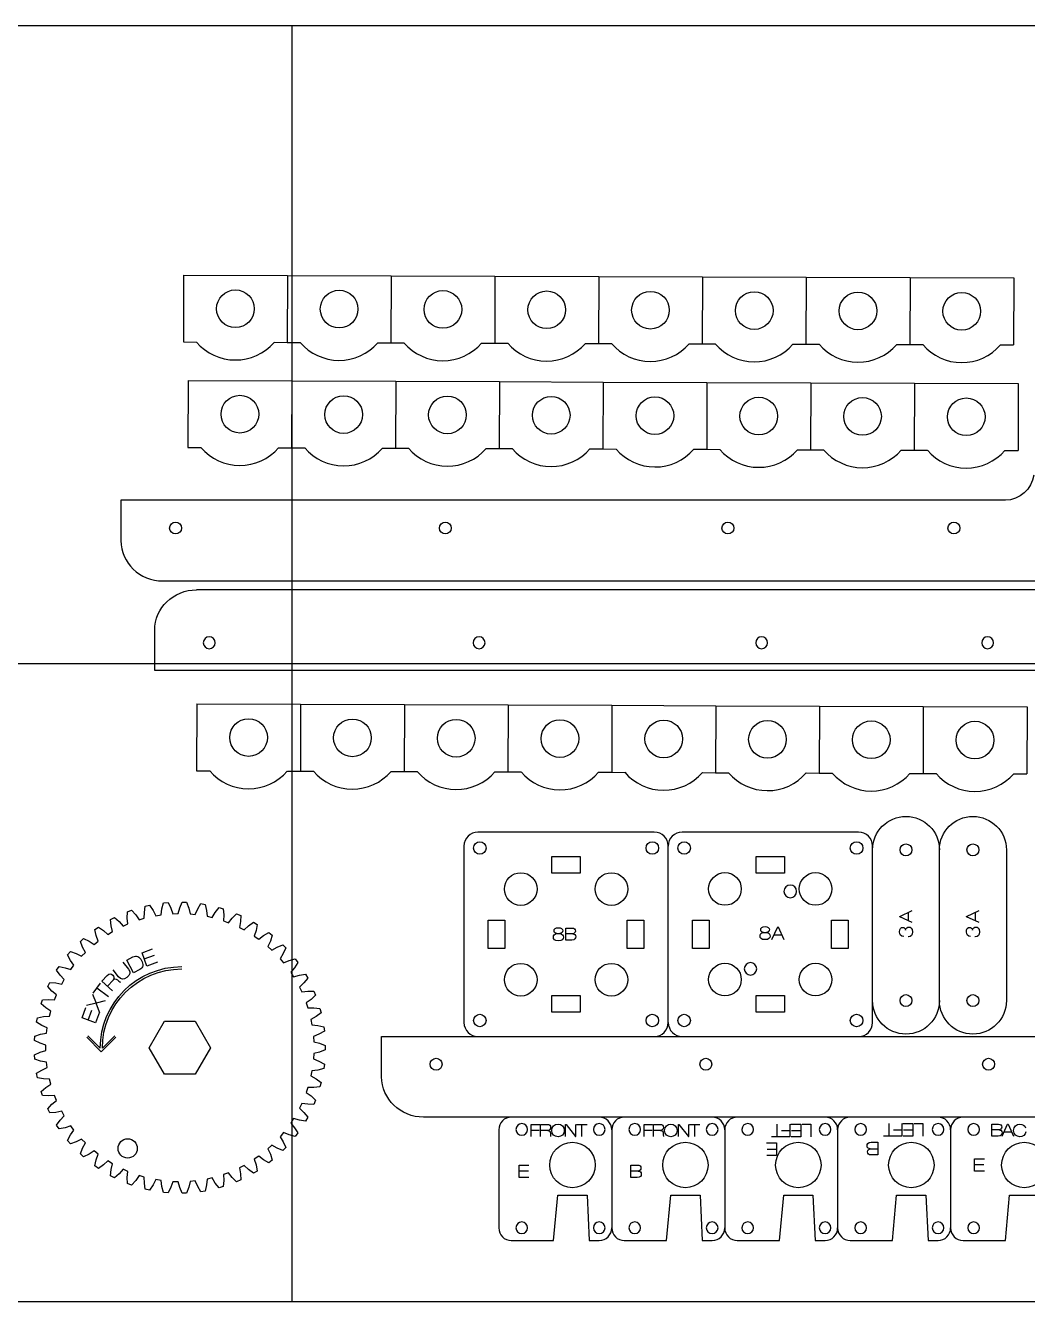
# Model space of a CAD drawing. Extents: x 0 to 610, y 0 to 305.
# Drawn here: x 241.1 to 480.6, y 0 to 304.8 of the extents above; entities that cross this region are included whole.
import ezdxf

# ---------------------------------------------------------------- set-up
doc = ezdxf.new("R2010")
doc.units = 0
doc.layers.add('CUTS', color=1, linetype='Continuous', true_color=0xff0000)
doc.layers.add('TEXT', color=5, linetype='Continuous', true_color=0x0000ff)
doc.layers.add('laser bed referance', color=3, linetype='Continuous', lineweight=25, true_color=0x00ff00)
doc.layers.add('Referance lines', color=2, linetype='Continuous', lineweight=25, true_color=0xffff00)

msp = doc.modelspace()

# ---------------------------------------------------------------- linework, layer by layer
at = {"layer": 'CUTS', "color": 1, "lineweight": 25, "true_color": 0xff0000}
for p, q in [((278.92, 245.2), (278.87, 229.2)), ((278.92, 245.2), (303.72, 245.11)), ((303.72, 245.11), (303.67, 229.11)), ((303.72, 245.11), (328.52, 245.02)), ((328.52, 245.02), (328.47, 229.02)), ((328.52, 245.02), (353.32, 244.93)), ((353.32, 244.93), (353.27, 228.93)), ((353.32, 244.93), (378.12, 244.84)), ((378.12, 244.84), (378.06, 228.84)), ((378.12, 244.84), (402.92, 244.75)), ((402.92, 244.75), (402.86, 228.75)), ((402.92, 244.75), (427.72, 244.67)), ((427.72, 244.67), (427.66, 228.67)), ((427.72, 244.67), (452.52, 244.58)), ((452.52, 244.58), (452.46, 228.58)), ((452.52, 244.58), (477.32, 244.49)), ((477.32, 244.49), (477.26, 228.49)), ((278.87, 229.2), (281.99, 229.19)), ((300.54, 229.12), (303.67, 229.11)), ((303.67, 229.11), (306.79, 229.1)), ((325.34, 229.03), (328.47, 229.02)), ((328.47, 229.02), (331.59, 229.01)), ((350.14, 228.94), (353.27, 228.93)), ((353.27, 228.93), (356.39, 228.92)), ((374.94, 228.85), (378.06, 228.84)), ((378.06, 228.84), (381.19, 228.83)), ((399.74, 228.77), (402.86, 228.75)), ((402.86, 228.75), (405.99, 228.74)), ((424.54, 228.68), (427.66, 228.67)), ((427.66, 228.67), (430.79, 228.65)), ((449.34, 228.59), (452.46, 228.58)), ((452.46, 228.58), (455.59, 228.57)), ((474.14, 228.5), (477.26, 228.49)), ((280, 220), (279.94, 204)), ((280, 220), (304.8, 219.91)), ((304.8, 219.91), (304.74, 203.91)), ((304.8, 219.91), (329.6, 219.82)), ((329.6, 219.82), (329.54, 203.82)), ((329.6, 219.82), (354.4, 219.73)), ((354.4, 219.73), (354.34, 203.73)), ((354.4, 219.73), (379.2, 219.64)), ((379.2, 219.64), (379.14, 203.65)), ((379.2, 219.64), (404, 219.56)), ((404, 219.56), (403.94, 203.56)), ((404, 219.56), (428.8, 219.47)), ((428.8, 219.47), (428.74, 203.47)), ((428.8, 219.47), (453.6, 219.38)), ((453.6, 219.38), (453.54, 203.38)), ((453.6, 219.38), (478.4, 219.29)), ((478.4, 219.29), (478.34, 203.29)), ((279.94, 204), (283.07, 203.99)), ((301.62, 203.92), (304.74, 203.91)), ((304.74, 203.91), (307.87, 203.9)), ((326.42, 203.83), (329.54, 203.82)), ((329.54, 203.82), (332.66, 203.81)), ((351.22, 203.74), (354.34, 203.73)), ((354.34, 203.73), (357.46, 203.72)), ((376.02, 203.66), (379.14, 203.65)), ((379.14, 203.65), (382.26, 203.63)), ((400.82, 203.57), (403.94, 203.56)), ((403.94, 203.56), (407.06, 203.55)), ((425.62, 203.48), (428.74, 203.47)), ((428.74, 203.47), (431.86, 203.46)), ((450.42, 203.39), (453.54, 203.38)), ((453.54, 203.38), (456.66, 203.37)), ((475.22, 203.3), (478.34, 203.29)), ((513.92, 170), (282.01, 170)), ((282.09, 142.77), (282.03, 126.77)), ((282.09, 142.77), (306.89, 142.68)), ((306.89, 142.68), (306.83, 126.68)), ((306.89, 142.68), (331.69, 142.59)), ((331.69, 142.59), (331.63, 126.59)), ((331.69, 142.59), (356.49, 142.5)), ((356.49, 142.5), (356.43, 126.5)), ((356.49, 142.5), (381.29, 142.41)), ((381.29, 142.41), (381.23, 126.41)), ((381.29, 142.41), (406.08, 142.32)), ((406.08, 142.32), (406.03, 126.32)), ((406.08, 142.32), (430.88, 142.24)), ((430.88, 142.24), (430.83, 126.24)), ((430.88, 142.24), (455.68, 142.15)), ((455.68, 142.15), (455.63, 126.15)), ((455.68, 142.15), (480.48, 142.06)), ((480.48, 142.06), (480.43, 126.06)), ((282.03, 126.77), (285.15, 126.76)), ((303.71, 126.69), (306.83, 126.68)), ((306.83, 126.68), (309.95, 126.67)), ((328.51, 126.6), (331.63, 126.59)), ((331.63, 126.59), (334.75, 126.58)), ((353.31, 126.51), (356.43, 126.5)), ((356.43, 126.5), (359.55, 126.49)), ((378.11, 126.42), (381.23, 126.41)), ((381.23, 126.41), (384.35, 126.4)), ((402.9, 126.34), (406.03, 126.32)), ((406.03, 126.32), (409.15, 126.31)), ((427.7, 126.25), (430.83, 126.24)), ((430.83, 126.24), (433.95, 126.22)), ((452.5, 126.16), (455.63, 126.15)), ((455.63, 126.15), (458.75, 126.14)), ((477.3, 126.07), (480.43, 126.06))]:
    msp.add_line(p, q, dxfattribs=at)
for points in [[(475.34, 191.4), (467.73, 191.4), (263.95, 191.4)], [(273.95, 172.12), (505.86, 172.12), (505.86, 178.82), (505.86, 178.82)], [(483.4, 150.72), (475.79, 150.72), (272.01, 150.72)], [(593.98, 111.03), (593.98, 34.41), (588.77, 34.4), (587.67, 44.03), (339.43, 44.03), (336.25, 44.03)], [(391.41, 112.13), (349.23, 112.12)], [(440.23, 112.13), (398.05, 112.12)], [(345.92, 108.8), (345.92, 66.62)], [(394.74, 66.63), (394.73, 108.81)], [(443.56, 66.63), (443.55, 108.81)], [(459.56, 71.88), (459.56, 107.88)], [(475.56, 107.88), (475.56, 71.88), (475.56, 71.88)], [(366.93, 106.32), (373.73, 106.32), (373.73, 102.32), (366.93, 102.32), (366.93, 106.32), (366.93, 106.32)], [(415.75, 106.32), (422.55, 106.32), (422.55, 102.32), (415.75, 102.32), (415.75, 106.32), (415.75, 106.32)], [(312.78, 61.15), (312.78, 60.1), (311.41, 59.55), (310.03, 59.21), (309.95, 57.94), (311.27, 57.42), (312.57, 56.7), (312.43, 55.66), (311, 55.29), (309.59, 55.13), (309.34, 53.87), (310.59, 53.19), (311.78, 52.32), (311.51, 51.29), (310.04, 51.12), (308.62, 51.14), (308.22, 49.92), (309.37, 49.09), (310.44, 48.07), (310.05, 47.09), (308.57, 47.1), (307.16, 47.3), (306.6, 46.15), (307.64, 45.17), (308.57, 44.02), (308.05, 43.1), (306.59, 43.3), (305.22, 43.68), (304.52, 42.61), (305.42, 41.51), (306.2, 40.25), (305.56, 39.41), (304.14, 39.79), (302.83, 40.34), (302, 39.37), (302.75, 38.16), (303.36, 36.81), (302.62, 36.06), (301.26, 36.62), (300.03, 37.33), (299.08, 36.48), (299.67, 35.18), (300.11, 33.77), (299.28, 33.11), (298, 33.85), (296.87, 34.71), (295.82, 33.98), (296.24, 32.62), (296.49, 31.16), (295.59, 30.62), (294.41, 31.51), (293.4, 32.51), (292.27, 31.92), (292.51, 30.52), (292.57, 29.04), (291.6, 28.62), (290.55, 29.65), (289.68, 30.77), (288.48, 30.33), (288.54, 28.91), (288.41, 27.44), (287.4, 27.14), (286.49, 28.3), (285.76, 29.53), (284.52, 29.24), (284.4, 27.83), (284.08, 26.38), (283.04, 26.21), (282.28, 27.49), (281.72, 28.79), (280.45, 28.67), (280.15, 27.28), (279.65, 25.89), (278.6, 25.85), (278.01, 27.21), (277.62, 28.58), (276.35, 28.62), (275.87, 27.28), (275.2, 25.96), (274.15, 26.06), (273.74, 27.49), (273.53, 28.89), (272.27, 29.1), (271.62, 27.83), (270.79, 26.61), (269.76, 26.84), (269.54, 28.3), (269.51, 29.72), (268.28, 30.09), (267.48, 28.91), (266.5, 27.81), (265.51, 28.17), (265.47, 29.65), (265.62, 31.07), (264.46, 31.58), (263.51, 30.52), (262.39, 29.55), (261.46, 30.04), (261.61, 31.51), (261.95, 32.89), (260.85, 33.56), (259.78, 32.62), (258.55, 31.8), (257.68, 32.41), (258.03, 33.85), (258.53, 35.17), (257.53, 35.97), (256.35, 35.18), (255.02, 34.53), (254.24, 35.24), (254.77, 36.62), (255.44, 37.87), (254.55, 38.79), (253.28, 38.16), (251.87, 37.68), (251.19, 38.49), (251.89, 39.79), (252.71, 40.95), (251.95, 41.97), (250.61, 41.51), (249.16, 41.21), (248.58, 42.1), (249.44, 43.3), (250.4, 44.34), (249.78, 45.46), (248.39, 45.17), (246.91, 45.06), (246.45, 46.01), (247.46, 47.1), (248.55, 48.01), (248.07, 49.19), (246.65, 49.09), (245.18, 49.17), (244.84, 50.17), (245.98, 51.12), (247.18, 51.88), (246.85, 53.12), (245.43, 53.19), (243.98, 53.46), (243.78, 54.5), (245.03, 55.29), (246.31, 55.89), (246.15, 57.16), (244.75, 57.42), (243.34, 57.87), (243.28, 58.93), (244.61, 59.55), (245.97, 59.99), (245.97, 61.26), (244.61, 61.7), (243.28, 62.33), (243.34, 63.38), (244.75, 63.83), (246.15, 64.09), (246.31, 65.36), (245.03, 65.96), (243.78, 66.76), (243.98, 67.79), (245.43, 68.06), (246.85, 68.14), (247.18, 69.37), (245.98, 70.13), (244.84, 71.08), (245.18, 72.08), (246.65, 72.17), (248.07, 72.06), (248.55, 73.24), (247.46, 74.15), (246.45, 75.24), (246.91, 76.19), (248.39, 76.08), (249.78, 75.79), (250.4, 76.91), (249.44, 77.95), (248.58, 79.15), (249.16, 80.04), (250.61, 79.74), (251.95, 79.28), (252.71, 80.3), (251.89, 81.46), (251.19, 82.77), (251.87, 83.57), (253.28, 83.09), (254.55, 82.46), (255.44, 83.38), (254.77, 84.63), (254.24, 86.01), (255.02, 86.72), (256.35, 86.07), (257.53, 85.28), (258.53, 86.08), (258.03, 87.4), (257.68, 88.84), (258.55, 89.45), (259.78, 88.63), (260.85, 87.7), (261.95, 88.36), (261.61, 89.74), (261.46, 91.21), (262.39, 91.7), (263.51, 90.73), (264.46, 89.67), (265.62, 90.19), (265.47, 91.6), (265.51, 93.08), (266.5, 93.44), (267.48, 92.34), (268.28, 91.16), (269.51, 91.53), (269.54, 92.95), (269.76, 94.41), (270.79, 94.65), (271.62, 93.42), (272.27, 92.16), (273.53, 92.36), (273.74, 93.77), (274.15, 95.19), (275.2, 95.29), (275.87, 93.97), (276.35, 92.63), (277.62, 92.67), (278.01, 94.04), (278.6, 95.4), (279.65, 95.37), (280.15, 93.97), (280.45, 92.58), (281.72, 92.46), (282.28, 93.77), (283.04, 95.04), (284.08, 94.87), (284.4, 93.42), (284.52, 92.01), (285.76, 91.72), (286.49, 92.95), (287.4, 94.11), (288.41, 93.81), (288.54, 92.34), (288.48, 90.92), (289.68, 90.48), (290.55, 91.6), (291.6, 92.64), (292.57, 92.21), (292.51, 90.73), (292.27, 89.33), (293.4, 88.74), (294.41, 89.74), (295.59, 90.64), (296.49, 90.09), (296.24, 88.63), (295.82, 87.27), (296.87, 86.54), (298, 87.4), (299.28, 88.14), (300.11, 87.48), (299.67, 86.07), (299.08, 84.78), (300.03, 83.92), (301.26, 84.63), (302.62, 85.2), (303.36, 84.44), (302.75, 83.09), (302, 81.88), (302.83, 80.91), (304.14, 81.46), (305.56, 81.85), (306.2, 81), (305.42, 79.74), (304.52, 78.64), (305.22, 77.57), (306.59, 77.95), (308.05, 78.15), (308.57, 77.23), (307.64, 76.08), (306.6, 75.11), (307.16, 73.95), (308.57, 74.15), (310.05, 74.16), (310.44, 73.19), (309.37, 72.17), (308.22, 71.33), (308.62, 70.12), (310.04, 70.13), (311.51, 69.96), (311.78, 68.94), (310.59, 68.06), (309.34, 67.38), (309.59, 66.12), (311, 65.96), (312.43, 65.6), (312.57, 64.55), (311.27, 63.83), (309.95, 63.32), (310.03, 62.04), (311.41, 61.7), (312.78, 61.15)], [(351.72, 91.11), (355.72, 91.11), (355.72, 84.31), (351.72, 84.31), (351.72, 91.11), (351.72, 91.11)], [(388.93, 84.3), (384.93, 84.31), (384.93, 91.11), (388.93, 91.12), (388.93, 84.3), (388.93, 84.3)], [(400.55, 91.11), (404.54, 91.11), (404.54, 84.31), (400.55, 84.31), (400.55, 91.11), (400.55, 91.11)], [(433.75, 91.11), (437.75, 91.11), (437.75, 84.31), (433.75, 84.31), (433.75, 91.11), (433.75, 91.11)], [(366.93, 73.11), (373.73, 73.11), (373.73, 69.11), (366.93, 69.11), (366.93, 73.11), (366.93, 73.11)], [(415.74, 69.11), (415.75, 73.11), (422.55, 73.11), (422.55, 69.11), (415.74, 69.11), (415.74, 69.11)], [(274.36, 54.28), (270.7, 60.63), (274.36, 66.98), (281.69, 66.98), (285.36, 60.63), (281.69, 54.28), (274.36, 54.28), (274.36, 54.28)], [(326.25, 53.67), (326.25, 63.31), (537.63, 63.31)], [(354.24, 41.03), (354.24, 17.56)], [(381.24, 41.03), (381.24, 17.56)], [(408.24, 41.03), (408.24, 17.56)], [(435.23, 41.03), (435.23, 17.56)], [(462.23, 41.03), (462.23, 17.56)], [(357.24, 14.56), (367.34, 14.56), (368.34, 25.41), (375.34, 25.41), (375.34, 25.41), (375.84, 14.56), (378.24, 14.56)], [(384.24, 14.56), (394.34, 14.56), (395.34, 25.41), (402.34, 25.41), (402.34, 25.41), (402.84, 14.56), (405.24, 14.56)], [(411.24, 14.56), (421.33, 14.56), (422.33, 25.41), (429.33, 25.41), (429.83, 14.56), (432.23, 14.56)], [(438.23, 14.56), (448.33, 14.56), (449.33, 25.41), (456.33, 25.41), (456.33, 25.41), (456.83, 14.56), (459.23, 14.56)], [(465.23, 14.56), (475.32, 14.56), (476.32, 25.41), (483.32, 25.41), (483.32, 25.41), (483.82, 14.56), (486.22, 14.56)]]:
    msp.add_lwpolyline(points, dxfattribs=at)
for centre in [(291.3, 237.15), (316.09, 237.06), (340.89, 236.98), (365.69, 236.89), (390.49, 236.8), (415.29, 236.71), (440.09, 236.62), (464.89, 236.53), (292.37, 211.96), (317.17, 211.87), (341.97, 211.78), (366.77, 211.69), (391.57, 211.6), (416.37, 211.51), (441.17, 211.42), (465.97, 211.33), (294.46, 134.72), (319.26, 134.64), (344.06, 134.55), (368.86, 134.46), (393.66, 134.37), (418.46, 134.28), (443.26, 134.19), (468.05, 134.1)]:
    msp.add_circle(centre, 4.5, dxfattribs=at)
for centre in [(291.3, 237.15), (316.09, 237.06), (340.89, 236.98), (365.69, 236.89), (390.49, 236.8), (415.29, 236.71), (440.09, 236.62), (464.89, 236.53), (292.37, 211.96), (317.17, 211.87), (341.97, 211.78), (366.77, 211.69), (391.57, 211.6), (416.37, 211.51), (441.17, 211.42), (465.97, 211.33), (294.46, 134.72), (319.26, 134.64), (344.06, 134.55), (368.86, 134.46), (393.66, 134.37), (418.46, 134.28), (443.26, 134.19), (468.05, 134.1)]:
    msp.add_arc(centre, 12.25, 220.5677, 319.0221, dxfattribs=at)
for points in [[(482.11, 197.35), (481.68, 194.08), (478.64, 191.4), (475.34, 191.4)], [(263.95, 191.4), (263.95, 191.4), (263.95, 187.06), (263.95, 181.76)], [(275.57, 184.76), (275.57, 185.55), (276.21, 186.18), (277, 186.18)], [(277, 186.18), (277.78, 186.18), (278.42, 185.55), (278.42, 184.76)], [(340.04, 184.76), (340.04, 185.55), (340.68, 186.18), (341.47, 186.18)], [(341.47, 186.18), (342.26, 186.18), (342.89, 185.55), (342.89, 184.76)], [(407.58, 184.76), (407.58, 185.55), (408.22, 186.18), (409, 186.18)], [(409, 186.18), (409.79, 186.18), (410.43, 185.55), (410.43, 184.76)], [(461.59, 184.76), (461.59, 185.55), (462.22, 186.18), (463.01, 186.18)], [(463.01, 186.18), (463.8, 186.18), (464.44, 185.55), (464.44, 184.76)], [(277, 183.34), (276.21, 183.34), (275.57, 183.97), (275.57, 184.76)], [(278.42, 184.76), (278.42, 183.97), (277.78, 183.34), (277, 183.34)], [(341.47, 183.34), (340.68, 183.34), (340.04, 183.97), (340.04, 184.76)], [(342.89, 184.76), (342.89, 183.97), (342.26, 183.34), (341.47, 183.34)], [(409, 183.34), (408.22, 183.34), (407.58, 183.97), (407.58, 184.76)], [(410.43, 184.76), (410.43, 183.97), (409.79, 183.34), (409, 183.34)], [(463.01, 183.34), (462.22, 183.34), (461.59, 183.97), (461.59, 184.76)], [(464.44, 184.76), (464.44, 183.97), (463.8, 183.34), (463.01, 183.34)], [(263.95, 181.76), (263.95, 176.46), (268.45, 172.12), (273.95, 172.12)], [(272.01, 160.36), (272.01, 165.66), (276.51, 170), (282.01, 170)], [(272.01, 150.72), (272.01, 150.72), (272.01, 155.06), (272.01, 160.36)], [(285.06, 158.79), (284.27, 158.79), (283.63, 158.15), (283.63, 157.36)], [(286.48, 157.36), (286.48, 158.15), (285.84, 158.79), (285.06, 158.79)], [(349.53, 158.79), (348.74, 158.79), (348.1, 158.15), (348.1, 157.36)], [(350.95, 157.36), (350.95, 158.15), (350.32, 158.79), (349.53, 158.79)], [(417.06, 158.79), (416.28, 158.79), (415.64, 158.15), (415.64, 157.36)], [(418.49, 157.36), (418.49, 158.15), (417.85, 158.79), (417.06, 158.79)], [(471.07, 158.79), (470.29, 158.79), (469.65, 158.15), (469.65, 157.36)], [(472.5, 157.36), (472.5, 158.15), (471.86, 158.79), (471.07, 158.79)], [(283.63, 157.36), (283.63, 156.57), (284.27, 155.94), (285.06, 155.94)], [(285.06, 155.94), (285.84, 155.94), (286.48, 156.57), (286.48, 157.36)], [(348.1, 157.36), (348.1, 156.57), (348.74, 155.94), (349.53, 155.94)], [(349.53, 155.94), (350.32, 155.94), (350.95, 156.57), (350.95, 157.36)], [(415.64, 157.36), (415.64, 156.57), (416.28, 155.94), (417.06, 155.94)], [(417.06, 155.94), (417.85, 155.94), (418.49, 156.57), (418.49, 157.36)], [(469.65, 157.36), (469.65, 156.57), (470.29, 155.94), (471.07, 155.94)], [(471.07, 155.94), (471.86, 155.94), (472.5, 156.57), (472.5, 157.36)], [(443.56, 107.88), (443.56, 112.3), (447.14, 115.88), (451.56, 115.88)], [(451.56, 115.88), (455.98, 115.88), (459.56, 112.3), (459.56, 107.88)], [(459.56, 107.88), (459.56, 112.3), (463.14, 115.88), (467.56, 115.88)], [(467.56, 115.88), (471.98, 115.88), (475.56, 112.3), (475.56, 107.88)], [(349.23, 112.12), (347.41, 112.12), (345.92, 110.62), (345.92, 108.8)], [(348.22, 108.32), (348.22, 109.15), (348.89, 109.82), (349.72, 109.82)], [(349.72, 109.82), (350.55, 109.82), (351.22, 109.15), (351.22, 108.32)], [(389.43, 108.32), (389.43, 109.15), (390.1, 109.82), (390.93, 109.82)], [(390.93, 109.82), (391.76, 109.82), (392.43, 109.15), (392.43, 108.32)], [(394.73, 108.81), (394.73, 110.63), (393.23, 112.13), (391.41, 112.13)], [(398.05, 112.12), (396.23, 112.12), (394.74, 110.62), (394.74, 108.8)], [(397.04, 108.32), (397.04, 109.15), (397.72, 109.82), (398.54, 109.82)], [(398.54, 109.82), (399.37, 109.82), (400.04, 109.15), (400.04, 108.32)], [(438.25, 108.32), (438.25, 109.15), (438.92, 109.82), (439.75, 109.82)], [(439.75, 109.82), (440.58, 109.82), (441.25, 109.15), (441.25, 108.32)], [(443.55, 108.81), (443.55, 110.63), (442.06, 112.13), (440.23, 112.13)], [(349.72, 106.82), (348.89, 106.82), (348.22, 107.49), (348.22, 108.32)], [(351.22, 108.32), (351.22, 107.49), (350.55, 106.82), (349.72, 106.82)], [(390.93, 106.82), (390.1, 106.82), (389.43, 107.49), (389.43, 108.32)], [(392.43, 108.32), (392.43, 107.49), (391.76, 106.82), (390.93, 106.82)], [(398.54, 106.82), (397.72, 106.82), (397.04, 107.49), (397.04, 108.32)], [(400.04, 108.32), (400.04, 107.49), (399.37, 106.82), (398.54, 106.82)], [(439.75, 106.82), (438.92, 106.82), (438.25, 107.49), (438.25, 108.32)], [(441.25, 108.32), (441.25, 107.49), (440.58, 106.82), (439.75, 106.82)], [(450.13, 107.88), (450.13, 108.67), (450.77, 109.31), (451.56, 109.31)], [(451.56, 106.46), (450.77, 106.46), (450.13, 107.1), (450.13, 107.88)], [(451.56, 109.31), (452.35, 109.31), (452.98, 108.67), (452.98, 107.88)], [(452.98, 107.88), (452.98, 107.1), (452.35, 106.46), (451.56, 106.46)], [(466.13, 107.88), (466.13, 108.67), (466.77, 109.31), (467.56, 109.31)], [(467.56, 106.46), (466.77, 106.46), (466.13, 107.1), (466.13, 107.88)], [(467.56, 109.31), (468.35, 109.31), (468.98, 108.67), (468.98, 107.88)], [(468.98, 107.88), (468.98, 107.1), (468.35, 106.46), (467.56, 106.46)], [(355.6, 98.53), (355.6, 100.68), (357.34, 102.43), (359.5, 102.43)], [(359.5, 102.43), (361.65, 102.43), (363.4, 100.68), (363.4, 98.53)], [(377.26, 98.53), (377.26, 100.68), (379, 102.43), (381.16, 102.43)], [(381.16, 102.43), (383.31, 102.43), (385.06, 100.68), (385.06, 98.53)], [(404.4, 98.54), (404.4, 100.7), (406.15, 102.44), (408.3, 102.44)], [(408.3, 102.44), (410.46, 102.44), (412.2, 100.7), (412.2, 98.54)], [(426.06, 98.54), (426.06, 100.7), (427.81, 102.44), (429.96, 102.44)], [(429.96, 102.44), (432.11, 102.44), (433.86, 100.7), (433.86, 98.54)], [(359.5, 94.63), (357.34, 94.63), (355.6, 96.37), (355.6, 98.53)], [(363.4, 98.53), (363.4, 96.37), (361.65, 94.63), (359.5, 94.63)], [(381.16, 94.63), (379, 94.63), (377.26, 96.37), (377.26, 98.53)], [(385.06, 98.53), (385.06, 96.37), (383.31, 94.63), (381.16, 94.63)], [(408.3, 94.64), (406.15, 94.64), (404.4, 96.39), (404.4, 98.54)], [(412.2, 98.54), (412.2, 96.39), (410.46, 94.64), (408.3, 94.64)], [(423.9, 99.46), (423.07, 99.46), (422.4, 98.79), (422.4, 97.96)], [(422.4, 97.96), (422.4, 97.14), (423.07, 96.46), (423.9, 96.46)], [(425.4, 97.96), (425.4, 98.79), (424.73, 99.46), (423.9, 99.46)], [(423.9, 96.46), (424.73, 96.46), (425.4, 97.14), (425.4, 97.96)], [(429.96, 94.64), (427.81, 94.64), (426.06, 96.39), (426.06, 98.54)], [(433.86, 98.54), (433.86, 96.39), (432.11, 94.64), (429.96, 94.64)], [(355.6, 76.87), (355.6, 79.02), (357.34, 80.77), (359.5, 80.77)], [(359.5, 80.77), (361.65, 80.77), (363.4, 79.02), (363.4, 76.87)], [(377.26, 76.87), (377.26, 79.02), (379, 80.77), (381.16, 80.77)], [(381.16, 80.77), (383.31, 80.77), (385.06, 79.02), (385.06, 76.87)], [(404.4, 76.88), (404.4, 79.04), (406.15, 80.78), (408.3, 80.78)], [(408.3, 80.78), (410.46, 80.78), (412.2, 79.04), (412.2, 76.88)], [(414.4, 80.96), (413.57, 80.96), (412.9, 80.29), (412.9, 79.46)], [(412.9, 79.46), (412.9, 78.64), (413.57, 77.96), (414.4, 77.96)], [(415.9, 79.46), (415.9, 80.29), (415.23, 80.96), (414.4, 80.96)], [(414.4, 77.96), (415.23, 77.96), (415.9, 78.64), (415.9, 79.46)], [(426.06, 76.88), (426.06, 79.04), (427.81, 80.78), (429.96, 80.78)], [(429.96, 80.78), (432.11, 80.78), (433.86, 79.04), (433.86, 76.88)], [(359.5, 72.97), (357.34, 72.97), (355.6, 74.71), (355.6, 76.87)], [(363.4, 76.87), (363.4, 74.71), (361.65, 72.97), (359.5, 72.97)], [(381.16, 72.97), (379, 72.97), (377.26, 74.71), (377.26, 76.87)], [(385.06, 76.87), (385.06, 74.71), (383.31, 72.97), (381.16, 72.97)], [(408.3, 72.99), (406.15, 72.99), (404.4, 74.73), (404.4, 76.88)], [(412.2, 76.88), (412.2, 74.73), (410.46, 72.99), (408.3, 72.99)], [(429.96, 72.99), (427.81, 72.99), (426.06, 74.73), (426.06, 76.88)], [(433.86, 76.88), (433.86, 74.73), (432.11, 72.99), (429.96, 72.99)], [(450.13, 71.88), (450.13, 72.67), (450.77, 73.31), (451.56, 73.31)], [(451.56, 73.31), (452.35, 73.31), (452.98, 72.67), (452.98, 71.88)], [(466.13, 71.88), (466.13, 72.67), (466.77, 73.31), (467.56, 73.31)], [(467.56, 73.31), (468.35, 73.31), (468.98, 72.67), (468.98, 71.88)], [(451.56, 63.88), (447.14, 63.88), (443.56, 67.46), (443.56, 71.88)], [(451.56, 70.46), (450.77, 70.46), (450.13, 71.1), (450.13, 71.88)], [(452.98, 71.88), (452.98, 71.1), (452.35, 70.46), (451.56, 70.46)], [(459.56, 71.88), (459.56, 67.46), (455.98, 63.88), (451.56, 63.88)], [(467.56, 63.88), (463.14, 63.88), (459.56, 67.46), (459.56, 71.88)], [(467.56, 70.46), (466.77, 70.46), (466.13, 71.1), (466.13, 71.88)], [(468.98, 71.88), (468.98, 71.1), (468.35, 70.46), (467.56, 70.46)], [(475.56, 71.88), (475.56, 67.46), (471.98, 63.88), (467.56, 63.88)], [(348.22, 67.11), (348.22, 67.94), (348.89, 68.61), (349.72, 68.61)], [(349.72, 65.61), (348.89, 65.61), (348.22, 66.28), (348.22, 67.11)], [(349.72, 68.61), (350.55, 68.61), (351.22, 67.94), (351.22, 67.11)], [(351.22, 67.11), (351.22, 66.28), (350.55, 65.61), (349.72, 65.61)], [(389.43, 67.11), (389.43, 67.94), (390.1, 68.61), (390.93, 68.61)], [(390.93, 65.61), (390.1, 65.61), (389.43, 66.28), (389.43, 67.11)], [(390.93, 68.61), (391.76, 68.61), (392.43, 67.94), (392.43, 67.11)], [(392.43, 67.11), (392.43, 66.28), (391.76, 65.61), (390.93, 65.61)], [(397.04, 67.11), (397.04, 67.94), (397.72, 68.61), (398.54, 68.61)], [(398.54, 65.61), (397.72, 65.61), (397.04, 66.28), (397.04, 67.11)], [(398.54, 68.61), (399.37, 68.61), (400.04, 67.94), (400.04, 67.11)], [(400.04, 67.11), (400.04, 66.28), (399.37, 65.61), (398.54, 65.61)], [(438.25, 67.11), (438.25, 67.94), (438.92, 68.61), (439.75, 68.61)], [(439.75, 65.61), (438.92, 65.61), (438.25, 66.28), (438.25, 67.11)], [(439.75, 68.61), (440.58, 68.61), (441.25, 67.94), (441.25, 67.11)], [(441.25, 67.11), (441.25, 66.28), (440.58, 65.61), (439.75, 65.61)], [(345.92, 66.62), (345.92, 64.8), (347.42, 63.3), (349.24, 63.3)], [(391.42, 63.31), (393.24, 63.31), (394.74, 64.81), (394.74, 66.63)], [(394.75, 66.62), (394.75, 64.8), (396.24, 63.3), (398.06, 63.3)], [(440.24, 63.31), (442.07, 63.31), (443.56, 64.81), (443.56, 66.63)], [(337.85, 56.67), (337.85, 57.46), (338.48, 58.09), (339.27, 58.09)], [(339.27, 58.09), (340.06, 58.09), (340.7, 57.46), (340.7, 56.67)], [(402.3, 56.67), (402.3, 57.46), (402.94, 58.09), (403.72, 58.09)], [(403.72, 58.09), (404.51, 58.09), (405.15, 57.46), (405.15, 56.67)], [(469.87, 56.67), (469.87, 57.46), (470.51, 58.09), (471.3, 58.09)], [(471.3, 58.09), (472.09, 58.09), (472.72, 57.46), (472.72, 56.67)], [(339.27, 55.24), (338.48, 55.24), (337.85, 55.88), (337.85, 56.67)], [(340.7, 56.67), (340.7, 55.88), (340.06, 55.24), (339.27, 55.24)], [(403.72, 55.24), (402.94, 55.24), (402.3, 55.88), (402.3, 56.67)], [(405.15, 56.67), (405.15, 55.88), (404.51, 55.24), (403.72, 55.24)], [(471.3, 55.24), (470.51, 55.24), (469.87, 55.88), (469.87, 56.67)], [(472.72, 56.67), (472.72, 55.88), (472.09, 55.24), (471.3, 55.24)], [(336.25, 44.03), (330.75, 44.03), (326.25, 48.37), (326.25, 53.67)], [(357.24, 44.03), (355.59, 44.03), (354.24, 42.69), (354.24, 41.03)], [(381.24, 41.03), (381.24, 42.69), (379.9, 44.03), (378.24, 44.03)], [(384.24, 44.03), (382.58, 44.03), (381.24, 42.69), (381.24, 41.03)], [(408.24, 41.03), (408.24, 42.69), (406.89, 44.03), (405.24, 44.03)], [(411.24, 44.03), (409.58, 44.03), (408.24, 42.69), (408.24, 41.03)], [(435.23, 41.03), (435.23, 42.69), (433.89, 44.03), (432.23, 44.03)], [(438.23, 44.03), (436.57, 44.03), (435.23, 42.69), (435.23, 41.03)], [(462.23, 41.03), (462.23, 42.69), (460.89, 44.03), (459.23, 44.03)], [(465.23, 44.03), (463.57, 44.03), (462.23, 42.69), (462.23, 41.03)], [(359.75, 42.5), (358.97, 42.5), (358.35, 41.88), (358.34, 41.1)], [(358.34, 41.1), (358.34, 40.33), (358.97, 39.7), (359.74, 39.7)], [(359.74, 39.7), (360.51, 39.7), (361.14, 40.32), (361.14, 41.09)], [(361.14, 41.09), (361.15, 41.87), (360.52, 42.5), (359.75, 42.5)], [(378.24, 42.5), (377.47, 42.5), (376.84, 41.88), (376.84, 41.1)], [(376.84, 41.1), (376.84, 40.33), (377.46, 39.7), (378.24, 39.7)], [(379.64, 41.09), (379.64, 41.87), (379.02, 42.5), (378.24, 42.5)], [(378.24, 39.7), (379.01, 39.7), (379.64, 40.32), (379.64, 41.09)], [(386.74, 42.5), (385.97, 42.5), (385.34, 41.88), (385.34, 41.1)], [(385.34, 41.1), (385.34, 40.33), (385.96, 39.7), (386.73, 39.7)], [(386.73, 39.7), (387.51, 39.7), (388.14, 40.32), (388.14, 41.09)], [(388.14, 41.09), (388.14, 41.87), (387.52, 42.5), (386.74, 42.5)], [(403.84, 41.1), (403.83, 40.33), (404.46, 39.7), (405.23, 39.7)], [(405.24, 42.5), (404.47, 42.5), (403.84, 41.88), (403.84, 41.1)], [(405.23, 39.7), (406.01, 39.7), (406.63, 40.32), (406.64, 41.09)], [(406.64, 41.09), (406.64, 41.87), (406.01, 42.5), (405.24, 42.5)], [(412.34, 41.1), (412.33, 40.33), (412.96, 39.7), (413.73, 39.7)], [(413.74, 42.5), (412.97, 42.5), (412.34, 41.88), (412.34, 41.1)], [(413.73, 39.7), (414.51, 39.7), (415.13, 40.32), (415.14, 41.09)], [(415.14, 41.09), (415.14, 41.87), (414.51, 42.5), (413.74, 42.5)], [(432.24, 42.5), (431.47, 42.5), (430.84, 41.88), (430.83, 41.1)], [(430.83, 41.1), (430.83, 40.33), (431.46, 39.7), (432.23, 39.7)], [(432.23, 39.7), (433, 39.7), (433.63, 40.32), (433.63, 41.09)], [(433.63, 41.09), (433.64, 41.87), (433.01, 42.5), (432.24, 42.5)], [(440.74, 42.5), (439.96, 42.5), (439.34, 41.88), (439.33, 41.1)], [(439.33, 41.1), (439.33, 40.33), (439.96, 39.7), (440.73, 39.7)], [(440.73, 39.7), (441.5, 39.7), (442.13, 40.32), (442.13, 41.09)], [(442.13, 41.09), (442.14, 41.87), (441.51, 42.5), (440.74, 42.5)], [(459.23, 42.5), (458.46, 42.5), (457.83, 41.88), (457.83, 41.1)], [(457.83, 41.1), (457.83, 40.33), (458.45, 39.7), (459.23, 39.7)], [(460.63, 41.09), (460.63, 41.87), (460.01, 42.5), (459.23, 42.5)], [(459.23, 39.7), (460, 39.7), (460.63, 40.32), (460.63, 41.09)], [(466.33, 41.1), (466.32, 40.33), (466.95, 39.7), (467.72, 39.7)], [(467.73, 42.5), (466.96, 42.5), (466.33, 41.88), (466.33, 41.1)], [(467.72, 39.7), (468.5, 39.7), (469.12, 40.32), (469.13, 41.09)], [(469.13, 41.09), (469.13, 41.87), (468.5, 42.5), (467.73, 42.5)], [(263.25, 36.56), (263.25, 37.83), (264.29, 38.87), (265.56, 38.87)], [(265.56, 38.87), (266.83, 38.87), (267.86, 37.83), (267.86, 36.56)], [(366.42, 32.6), (366.42, 35.6), (368.84, 38.02), (371.84, 38.02)], [(371.84, 38.02), (374.84, 38.02), (377.27, 35.6), (377.27, 32.6)], [(393.41, 32.6), (393.41, 35.6), (395.84, 38.02), (398.84, 38.02)], [(398.84, 38.02), (401.83, 38.02), (404.26, 35.6), (404.26, 32.6)], [(420.41, 32.6), (420.41, 35.6), (422.84, 38.02), (425.83, 38.02)], [(425.83, 38.02), (428.83, 38.02), (431.26, 35.6), (431.26, 32.6)], [(447.41, 32.6), (447.41, 35.6), (449.83, 38.02), (452.83, 38.02)], [(452.83, 38.02), (455.83, 38.02), (458.26, 35.6), (458.26, 32.6)], [(474.4, 32.6), (474.4, 35.6), (476.83, 38.02), (479.83, 38.02)], [(479.83, 38.02), (482.82, 38.02), (485.25, 35.6), (485.25, 32.6)], [(265.56, 34.26), (264.29, 34.26), (263.25, 35.29), (263.25, 36.56)], [(267.86, 36.56), (267.86, 35.29), (266.83, 34.26), (265.56, 34.26)], [(371.84, 27.17), (368.84, 27.17), (366.42, 29.6), (366.42, 32.6)], [(377.27, 32.6), (377.27, 29.6), (374.84, 27.17), (371.84, 27.17)], [(398.84, 27.17), (395.84, 27.17), (393.41, 29.6), (393.41, 32.6)], [(404.26, 32.6), (404.26, 29.6), (401.83, 27.17), (398.84, 27.17)], [(425.83, 27.17), (422.84, 27.17), (420.41, 29.6), (420.41, 32.6)], [(431.26, 32.6), (431.26, 29.6), (428.83, 27.17), (425.83, 27.17)], [(452.83, 27.17), (449.83, 27.17), (447.41, 29.6), (447.41, 32.6)], [(458.26, 32.6), (458.26, 29.6), (455.83, 27.17), (452.83, 27.17)], [(479.83, 27.17), (476.83, 27.17), (474.4, 29.6), (474.4, 32.6)], [(485.25, 32.6), (485.25, 29.6), (482.82, 27.17), (479.83, 27.17)], [(359.75, 19), (358.97, 19), (358.35, 18.38), (358.34, 17.6)], [(361.14, 17.59), (361.15, 18.37), (360.52, 19), (359.75, 19)], [(378.24, 19), (377.47, 19), (376.84, 18.38), (376.84, 17.6)], [(379.64, 17.59), (379.64, 18.37), (379.02, 19), (378.24, 19)], [(386.74, 19), (385.97, 19), (385.34, 18.38), (385.34, 17.6)], [(388.14, 17.59), (388.14, 18.37), (387.52, 19), (386.74, 19)], [(405.24, 19), (404.47, 19), (403.84, 18.38), (403.84, 17.6)], [(406.64, 17.59), (406.64, 18.37), (406.01, 19), (405.24, 19)], [(413.74, 19), (412.97, 19), (412.34, 18.38), (412.34, 17.6)], [(415.14, 17.59), (415.14, 18.37), (414.51, 19), (413.74, 19)], [(432.24, 19), (431.47, 19), (430.84, 18.38), (430.83, 17.6)], [(433.63, 17.59), (433.64, 18.37), (433.01, 19), (432.24, 19)], [(440.74, 19), (439.97, 19), (439.34, 18.38), (439.33, 17.6)], [(442.13, 17.59), (442.14, 18.37), (441.51, 19), (440.74, 19)], [(459.24, 19), (458.46, 19), (457.83, 18.38), (457.83, 17.6)], [(460.63, 17.59), (460.63, 18.37), (460.01, 19), (459.24, 19)], [(467.73, 19), (466.96, 19), (466.33, 18.38), (466.33, 17.6)], [(469.13, 17.59), (469.13, 18.37), (468.51, 19), (467.73, 19)], [(354.24, 17.56), (354.24, 15.91), (355.59, 14.56), (357.24, 14.56)], [(358.34, 17.6), (358.34, 16.83), (358.97, 16.2), (359.74, 16.2)], [(359.74, 16.2), (360.51, 16.2), (361.14, 16.82), (361.14, 17.59)], [(376.84, 17.6), (376.84, 16.83), (377.46, 16.2), (378.24, 16.2)], [(378.24, 16.2), (379.01, 16.2), (379.64, 16.82), (379.64, 17.59)], [(378.24, 14.56), (379.9, 14.56), (381.24, 15.91), (381.24, 17.56)], [(381.24, 17.56), (381.24, 15.91), (382.58, 14.56), (384.24, 14.56)], [(385.34, 17.6), (385.34, 16.83), (385.96, 16.2), (386.74, 16.2)], [(386.74, 16.2), (387.51, 16.2), (388.14, 16.82), (388.14, 17.59)], [(403.84, 17.6), (403.83, 16.83), (404.46, 16.2), (405.23, 16.2)], [(405.23, 16.2), (406.01, 16.2), (406.63, 16.82), (406.64, 17.59)], [(405.24, 14.56), (406.89, 14.56), (408.24, 15.91), (408.24, 17.56)], [(408.24, 17.56), (408.24, 15.91), (409.58, 14.56), (411.24, 14.56)], [(412.34, 17.6), (412.33, 16.83), (412.96, 16.2), (413.73, 16.2)], [(413.73, 16.2), (414.51, 16.2), (415.13, 16.82), (415.14, 17.59)], [(430.83, 17.6), (430.83, 16.83), (431.46, 16.2), (432.23, 16.2)], [(432.23, 16.2), (433, 16.2), (433.63, 16.82), (433.63, 17.59)], [(432.23, 14.56), (433.89, 14.56), (435.23, 15.91), (435.23, 17.56)], [(435.23, 17.56), (435.23, 15.91), (436.57, 14.56), (438.23, 14.56)], [(439.33, 17.6), (439.33, 16.83), (439.96, 16.2), (440.73, 16.2)], [(440.73, 16.2), (441.5, 16.2), (442.13, 16.82), (442.13, 17.59)], [(457.83, 17.6), (457.83, 16.83), (458.45, 16.2), (459.23, 16.2)], [(459.23, 16.2), (460, 16.2), (460.63, 16.82), (460.63, 17.59)], [(459.23, 14.56), (460.89, 14.56), (462.23, 15.91), (462.23, 17.56)], [(462.23, 17.56), (462.23, 15.91), (463.57, 14.56), (465.23, 14.56)], [(466.33, 17.6), (466.32, 16.83), (466.95, 16.2), (467.72, 16.2)], [(467.72, 16.2), (468.5, 16.2), (469.12, 16.82), (469.13, 17.59)]]:
    msp.add_open_spline(points, degree=3, dxfattribs=at)
at = {"layer": 'laser bed referance'}
for p, q in [((0, 304.8), (609.6, 304.8)), ((0, 0), (609.6, 0))]:
    msp.add_line(p, q, dxfattribs=at)
at = {"layer": 'Referance lines'}
for p, q in [((304.8, 304.8), (304.8, 0)), ((0, 152.4), (609.6, 152.4))]:
    msp.add_line(p, q, dxfattribs=at)
at = {"layer": 'TEXT', "color": 5, "lineweight": 25, "true_color": 0x0000ff}
for points in [[(453.07, 90.51), (450.05, 91.89), (450.05, 92), (453.07, 93.39)], [(452.07, 92.93), (452.07, 90.96)], [(469.07, 90.51), (466.05, 91.89), (466.05, 92), (469.07, 93.39)], [(468.07, 92.93), (468.07, 90.96)], [(370.23, 89.2), (371.79, 89.2)], [(371.69, 86.33), (370.23, 86.33), (370.23, 89.2), (370.23, 89.2)], [(419.51, 86.48), (420.9, 89.5), (421.01, 89.5), (422.4, 86.48)], [(451.45, 88.66), (451.46, 88.66)], [(467.45, 88.66), (467.46, 88.66)], [(368.13, 87.87), (368.13, 87.88)], [(368.13, 87.87), (368.82, 87.87)], [(368.82, 87.88), (368.82, 87.87)], [(371.93, 87.83), (370.23, 87.84)], [(371.93, 87.84), (371.93, 87.83)], [(417.53, 88.14), (417.53, 88.15)], [(417.53, 88.14), (418.21, 88.14)], [(418.21, 88.15), (418.21, 88.14)], [(421.94, 87.48), (419.96, 87.48)], [(265.34, 81.5), (266.8, 82.3)], [(272.69, 81.02), (270.16, 80.09), (268.98, 83.31), (271.48, 84.23)], [(269.53, 81.82), (271.93, 82.69)], [(263.39, 77.54), (262.07, 79.26)], [(264.43, 81.08), (265.75, 79.36)], [(268.44, 79.29), (266.97, 78.49), (265.34, 81.5), (265.34, 81.5)], [(261.92, 74.17), (259.4, 76.49), (260.68, 77.88)], [(262.05, 76.79), (262.06, 76.78), (260.7, 75.3)], [(257.12, 73.4), (257.99, 71.24)], [(257.34, 73.63), (259.09, 76.01)], [(260.98, 72.8), (258.22, 74.83)], [(258.78, 69.12), (257.87, 66.58), (254.65, 67.74), (255.55, 70.25)], [(258.78, 69.12), (257.99, 71.24), (255.75, 70.73)], [(260.14, 71.78), (257.99, 71.24)], [(256.15, 67.2), (257.01, 69.61)], [(262.72, 63.1), (259.25, 59.63), (255.77, 63.1)], [(256, 63.49), (259, 60.49)], [(262.49, 63.48), (259.5, 60.49)], [(362.02, 39.43), (362.02, 42.3), (364.04, 42.3)], [(362.02, 40.96), (363.92, 40.96)], [(364.25, 39.43), (364.25, 42.3), (365.83, 42.3)], [(365.94, 40.82), (364.25, 40.82)], [(365.94, 40.83), (365.94, 40.82)], [(370.22, 39.43), (370.22, 42.3), (370.33, 42.3), (372.59, 39.43), (372.69, 39.43), (372.69, 42.3)], [(372.85, 42.3), (375.33, 42.3)], [(374.1, 39.43), (374.1, 42.3)], [(388.99, 39.43), (388.99, 42.3), (391, 42.3)], [(388.99, 40.96), (390.89, 40.96)], [(391.22, 39.43), (391.22, 42.3), (392.8, 42.3)], [(392.9, 40.82), (391.22, 40.82)], [(392.9, 40.83), (392.9, 40.82)], [(397.19, 39.43), (397.19, 42.3), (397.29, 42.3), (399.56, 39.43), (399.65, 39.43), (399.65, 42.3)], [(399.82, 42.3), (402.29, 42.3)], [(401.06, 39.43), (401.06, 42.3)], [(420.73, 42.37), (420.73, 39.37)], [(423.81, 42.37), (423.81, 39.37), (421.7, 39.37)], [(423.81, 40.76), (421.83, 40.76)], [(424.07, 42.37), (426.43, 42.37), (426.43, 39.37), (424.1, 39.37)], [(426.43, 40.76), (424.19, 40.76)], [(426.72, 42.37), (428.83, 42.37), (428.83, 39.37)], [(447.49, 42.52), (447.49, 39.52)], [(450.57, 42.52), (450.57, 39.52), (448.46, 39.52)], [(450.57, 40.91), (448.58, 40.91)], [(450.83, 42.52), (453.19, 42.52), (453.19, 39.52), (450.86, 39.52)], [(453.19, 40.91), (450.95, 40.91)], [(453.48, 42.52), (455.59, 42.52), (455.59, 39.52)], [(472.11, 42.36), (473.67, 42.36)], [(473.56, 39.49), (472.11, 39.49), (472.11, 42.36), (472.11, 42.36)], [(473.8, 40.99), (472.11, 41)], [(473.8, 41), (473.8, 40.99)], [(474.53, 39.49), (475.85, 42.36), (475.95, 42.36), (477.27, 39.49)], [(476.83, 40.44), (474.96, 40.44)], [(418.25, 37.89), (420.63, 37.89), (420.63, 34.87), (418.28, 34.87)], [(422.03, 39.37), (419.44, 39.37)], [(443.27, 38.04), (444.8, 38.04), (444.8, 35.02), (444.8, 35.02)], [(448.79, 39.52), (446.2, 39.52)], [(420.63, 36.27), (418.38, 36.27)], [(443.01, 36.46), (444.8, 36.46)], [(443.01, 36.46), (443.01, 36.46)], [(444.8, 35.02), (443.16, 35.02)], [(470.32, 31.09), (467.94, 31.09), (467.94, 34.11), (470.29, 34.11)], [(361.46, 29.58), (359.08, 29.58), (359.08, 32.6), (361.44, 32.6)], [(359.08, 31.19), (361.34, 31.19)], [(385.77, 32.6), (387.41, 32.6)], [(387.3, 29.58), (385.77, 29.58), (385.77, 32.6), (385.77, 32.6)], [(387.55, 31.16), (385.77, 31.16)], [(387.55, 31.16), (387.55, 31.16)], [(467.94, 32.7), (470.19, 32.7)]]:
    msp.add_lwpolyline(points, dxfattribs=at)
for points in [[(367.44, 88.53), (367.44, 89.02), (367.81, 89.27), (368.47, 89.27)], [(368.13, 87.88), (367.59, 87.91), (367.44, 88.28), (367.44, 88.53)], [(368.47, 89.27), (369.14, 89.27), (369.51, 89.02), (369.51, 88.53)], [(369.51, 88.53), (369.51, 88.28), (369.35, 87.91), (368.82, 87.88)], [(371.79, 89.2), (372.25, 89.2), (372.56, 88.95), (372.56, 88.49)], [(372.56, 88.49), (372.56, 88.15), (372.27, 87.83), (371.93, 87.84)], [(416.83, 88.81), (416.83, 89.3), (417.2, 89.55), (417.87, 89.55)], [(417.53, 88.15), (416.99, 88.19), (416.83, 88.56), (416.83, 88.81)], [(417.87, 89.55), (418.54, 89.55), (418.91, 89.3), (418.91, 88.81)], [(418.91, 88.81), (418.91, 88.56), (418.75, 88.19), (418.21, 88.15)], [(450, 88.34), (450, 89.05), (450.32, 89.36), (450.79, 89.36)], [(450.79, 89.36), (451.08, 89.36), (451.4, 89.19), (451.45, 88.66)], [(451.46, 88.66), (451.53, 89.23), (451.86, 89.43), (452.26, 89.43)], [(452.26, 89.43), (452.59, 89.43), (453.12, 89.21), (453.12, 88.27)], [(466, 88.34), (466, 89.05), (466.32, 89.36), (466.79, 89.36)], [(466.79, 89.36), (467.08, 89.36), (467.4, 89.19), (467.45, 88.66)], [(467.46, 88.66), (467.53, 89.23), (467.86, 89.43), (468.26, 89.43)], [(468.26, 89.43), (468.59, 89.43), (469.12, 89.21), (469.12, 88.27)], [(367.28, 87.01), (367.28, 87.49), (367.53, 87.81), (368.13, 87.87)], [(368.47, 86.16), (367.58, 86.16), (367.28, 86.55), (367.28, 87.01)], [(369.67, 87.01), (369.67, 86.55), (369.37, 86.16), (368.47, 86.16)], [(368.82, 87.87), (369.42, 87.81), (369.67, 87.49), (369.67, 87.01)], [(372.65, 87.11), (372.65, 86.77), (372.44, 86.33), (371.69, 86.33)], [(371.93, 87.83), (372.3, 87.81), (372.65, 87.61), (372.65, 87.11)], [(416.68, 87.29), (416.68, 87.77), (416.93, 88.09), (417.53, 88.14)], [(417.87, 86.44), (416.97, 86.44), (416.68, 86.83), (416.68, 87.29)], [(419.06, 87.29), (419.06, 86.83), (418.77, 86.44), (417.87, 86.44)], [(418.21, 88.14), (418.81, 88.09), (419.06, 87.77), (419.06, 87.29)], [(451.01, 87.21), (450.39, 87.24), (450, 87.5), (450, 88.34)], [(452.13, 87.13), (452.11, 87.13), (452.08, 87.13), (452.04, 87.13)], [(453.12, 88.27), (453.12, 87.5), (452.73, 87.13), (452.13, 87.13)], [(467, 87.21), (466.39, 87.24), (466, 87.5), (466, 88.34)], [(468.13, 87.13), (468.11, 87.13), (468.08, 87.13), (468.04, 87.13)], [(469.12, 88.27), (469.12, 87.5), (468.73, 87.13), (468.13, 87.13)], [(266.8, 82.3), (267.63, 82.75), (268.39, 82.37), (268.88, 81.48)], [(259, 60.49), (259, 71.23), (267.71, 79.98), (278.46, 79.98)], [(259.5, 60.49), (259.5, 70.93), (268.02, 79.43), (278.46, 79.43)], [(265.75, 79.36), (266.29, 78.65), (266.17, 78), (265.38, 77.4)], [(268.88, 81.48), (269.36, 80.58), (269.27, 79.74), (268.44, 79.29)], [(260.68, 77.88), (261.14, 78.38), (261.56, 78.35), (262.01, 77.94)], [(262.01, 77.94), (262.25, 77.72), (262.43, 77.25), (262.05, 76.79)], [(262.06, 76.78), (262.42, 77.16), (262.75, 77.17), (263.1, 76.85)], [(263.1, 76.85), (263.19, 76.77), (263.7, 76.31), (263.85, 76.27)], [(265.38, 77.4), (264.59, 76.79), (263.93, 76.84), (263.39, 77.54)], [(365.83, 42.3), (366.41, 42.3), (366.62, 42.03), (366.62, 41.51)], [(366.62, 41.51), (366.62, 41.24), (366.44, 40.86), (365.94, 40.83)], [(365.94, 40.82), (366.38, 40.82), (366.57, 40.61), (366.57, 40.22)], [(366.57, 40.22), (366.57, 40.11), (366.58, 39.54), (366.64, 39.43)], [(366.91, 40.86), (366.91, 41.81), (367.58, 42.36), (368.4, 42.36)], [(368.4, 39.36), (367.58, 39.36), (366.91, 39.91), (366.91, 40.86)], [(368.4, 42.36), (369.22, 42.36), (369.89, 41.81), (369.89, 40.86)], [(369.89, 40.86), (369.89, 39.91), (369.22, 39.36), (368.4, 39.36)], [(392.8, 42.3), (393.37, 42.3), (393.59, 42.03), (393.59, 41.51)], [(393.59, 41.51), (393.59, 41.24), (393.4, 40.86), (392.9, 40.83)], [(392.9, 40.82), (393.34, 40.82), (393.54, 40.61), (393.54, 40.22)], [(393.54, 40.22), (393.54, 40.12), (393.54, 39.54), (393.6, 39.43)], [(393.88, 40.86), (393.88, 41.81), (394.54, 42.36), (395.36, 42.36)], [(395.36, 39.36), (394.54, 39.36), (393.88, 39.91), (393.88, 40.86)], [(395.36, 42.36), (396.18, 42.36), (396.85, 41.81), (396.85, 40.86)], [(396.85, 40.86), (396.85, 39.91), (396.18, 39.36), (395.36, 39.36)], [(474.53, 40.27), (474.53, 39.94), (474.31, 39.49), (473.56, 39.49)], [(473.67, 42.36), (474.12, 42.36), (474.44, 42.12), (474.44, 41.65)], [(474.44, 41.65), (474.44, 41.31), (474.14, 40.99), (473.8, 41)], [(473.8, 40.99), (474.18, 40.97), (474.53, 40.77), (474.53, 40.27)], [(477.29, 40.86), (477.29, 41.81), (477.95, 42.36), (478.77, 42.36)], [(478.77, 39.36), (477.95, 39.36), (477.29, 39.91), (477.29, 40.86)], [(478.77, 42.36), (479.45, 42.36), (479.99, 42.08), (480.14, 41.46)], [(480.21, 40.52), (480.13, 39.75), (479.44, 39.36), (478.77, 39.36)], [(442.25, 37.22), (442.25, 37.57), (442.48, 38.04), (443.27, 38.04)], [(443.01, 36.46), (442.62, 36.48), (442.25, 36.69), (442.25, 37.22)], [(442.35, 35.77), (442.35, 36.13), (442.66, 36.46), (443.01, 36.46)], [(443.16, 35.02), (442.68, 35.02), (442.35, 35.28), (442.35, 35.77)], [(387.41, 32.6), (387.89, 32.6), (388.22, 32.34), (388.22, 31.85)], [(388.22, 31.85), (388.22, 31.49), (387.91, 31.16), (387.55, 31.16)], [(387.55, 31.16), (387.95, 31.14), (388.31, 30.93), (388.31, 30.4)], [(388.31, 30.4), (388.31, 30.05), (388.09, 29.58), (387.3, 29.58)]]:
    msp.add_open_spline(points, degree=3, dxfattribs=at)

doc.saveas('drawing.dxf')
